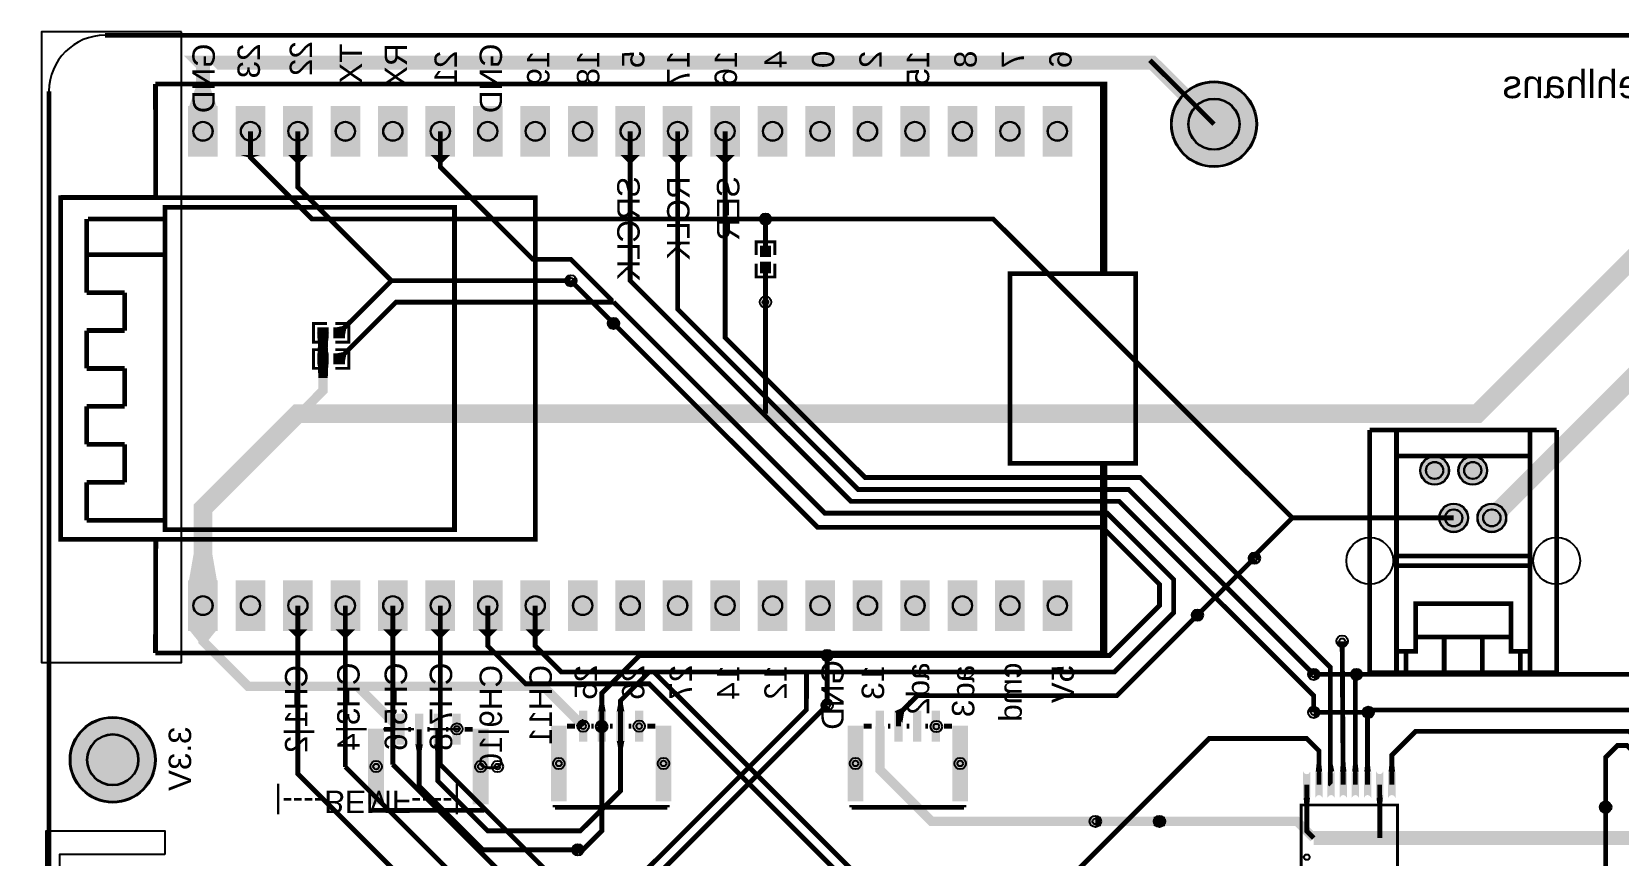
# Model space of a CAD drawing. Header units: millimetres. Extents: x 6 to 157, y 23 to 115.
# Drawn here: x 6.1 to 91, y 71 to 115.2 of the extents above; entities that cross this region are included whole.
import ezdxf

# ---------------------------------------------------------------- set-up
doc = ezdxf.new("R2010")
doc.units = ezdxf.units.MM
for name, color, linetype, true_color in [('BoardOutLine', 7, 'Continuous', 0xff00ff), ('BottomLayer', 7, 'Continuous', 0x0000ff), ('BottomSilkLayer', 7, 'Continuous', 0x66cc33), ('BottomSolderMaskLayer', 7, 'Continuous', 0xaa00ff), ('Hole', 7, 'Continuous', 0x222222), ('Multi-Layer', 7, 'Continuous', 0xc0c0c0), ('TopLayer', 7, 'Continuous', 0xff0000), ('TopPasteMaskLayer', 7, 'Continuous', 0x808080), ('TopSilkLayer', 7, 'Continuous', 0xffcc00), ('TopSolderMaskLayer', 7, 'Continuous', 0x800080)]:
    doc.layers.add(name, color=color, linetype=linetype, true_color=true_color)
doc.styles.get("Standard").update_dxf_attribs({"font": 'arial.ttf'})

msp = doc.modelspace()

# ---------------------------------------------------------------- hatches: boundary and pattern name
at = {"layer": 'BottomLayer'}
for points in [[(14.478, 111.125), (16.002, 111.125), (15.615, 112.25), (14.865, 112.25)], [(70.933, 111.827), (67.751, 108.645), (67.486, 111.562), (68.016, 112.092)], [(70.933, 111.827), (67.751, 108.645), (67.659, 111.735), (67.843, 111.919)], [(18.3, 108.585), (17.26, 108.585), (17.65, 108.458), (17.91, 108.458)], [(45.339, 104.851), (45.339, 105.461), (45.034, 105.286), (45.034, 105.026)], [(34.71, 101.639), (35.141, 102.07), (35.233, 101.731), (35.049, 101.547)], [(36.996, 99.353), (37.427, 99.784), (37.087, 99.876), (36.904, 99.692)], [(14.478, 85.725), (16.002, 85.725), (15.74, 87.225), (14.74, 87.225)], [(71.286, 87.211), (71.717, 86.78), (71.378, 86.688), (71.194, 86.872)], [(68.238, 84.163), (68.669, 83.732), (68.761, 84.071), (68.577, 84.255)], [(20.84, 83.185), (19.8, 83.185), (20.19, 82.795), (20.45, 82.795)], [(23.38, 83.185), (22.34, 83.185), (22.73, 82.795), (22.99, 82.795)], [(25.92, 83.185), (24.88, 83.185), (25.27, 82.795), (25.53, 82.795)], [(28.46, 83.185), (27.42, 83.185), (27.81, 82.795), (28.07, 82.795)], [(31, 83.185), (29.96, 83.185), (30.35, 82.795), (30.61, 82.795)], [(33.54, 83.185), (32.5, 83.185), (32.89, 82.795), (33.15, 82.795)], [(48.946, 81.788), (48.336, 81.788), (48.511, 81.483), (48.771, 81.483)], [(74.676, 80.467), (74.676, 81.077), (74.981, 80.902), (74.981, 80.642)], [(76.962, 80.467), (76.962, 81.077), (76.657, 80.902), (76.657, 80.642)], [(48.946, 79.121), (48.336, 79.121), (48.511, 79.426), (48.771, 79.426)], [(74.676, 78.435), (74.676, 79.045), (74.981, 78.87), (74.981, 78.61)], [(77.597, 78.435), (77.597, 79.045), (77.292, 78.87), (77.292, 78.61)], [(36.881, 77.988), (36.271, 77.968), (36.456, 77.669), (36.716, 77.678)], [(62.992, 72.593), (62.992, 73.203), (63.297, 73.148), (63.297, 72.648)], [(66.421, 72.593), (66.421, 73.203), (66.116, 73.148), (66.116, 72.648)], [(90.602, 73.66), (89.992, 73.66), (90.167, 73.355), (90.427, 73.355)], [(35.353, 71.073), (35.259, 71.675), (35.582, 71.58), (35.632, 71.262)]]:
    msp.add_hatch(color=256, dxfattribs=at).paths.add_polyline_path(points)
at = {"layer": 'BottomSolderMaskLayer'}
for points in [[(67.041, 110.236, 1), (71.643, 110.236, 1)], [(14.448, 108.501), (14.448, 111.21), (16.033, 111.21), (16.033, 108.501)], [(16.988, 108.501), (16.988, 111.21), (18.573, 111.21), (18.573, 108.501)], [(19.528, 108.501), (19.528, 111.21), (21.113, 111.21), (21.113, 108.501)], [(22.068, 108.501), (22.068, 111.21), (23.653, 111.21), (23.653, 108.501)], [(24.608, 108.501), (24.608, 111.21), (26.193, 111.21), (26.193, 108.501)], [(27.148, 108.501), (27.148, 111.21), (28.733, 111.21), (28.733, 108.501)], [(29.688, 108.501), (29.688, 111.21), (31.273, 111.21), (31.273, 108.501)], [(32.228, 108.501), (32.228, 111.21), (33.813, 111.21), (33.813, 108.501)], [(34.768, 108.501), (34.768, 111.21), (36.353, 111.21), (36.353, 108.501)], [(37.308, 108.501), (37.308, 111.21), (38.893, 111.21), (38.893, 108.501)], [(39.848, 108.501), (39.848, 111.21), (41.433, 111.21), (41.433, 108.501)], [(42.388, 108.501), (42.388, 111.21), (43.973, 111.21), (43.973, 108.501)], [(44.928, 108.501), (44.928, 111.21), (46.513, 111.21), (46.513, 108.501)], [(47.468, 108.501), (47.468, 111.21), (49.053, 111.21), (49.053, 108.501)], [(50.008, 108.501), (50.008, 111.21), (51.593, 111.21), (51.593, 108.501)], [(52.548, 108.501), (52.548, 111.21), (54.133, 111.21), (54.133, 108.501)], [(55.088, 108.501), (55.088, 111.21), (56.673, 111.21), (56.673, 108.501)], [(57.628, 108.501), (57.628, 111.21), (59.213, 111.21), (59.213, 108.501)], [(60.168, 108.501), (60.168, 111.21), (61.753, 111.21), (61.753, 108.501)], [(80.372, 91.693, 1), (81.923, 91.693, 1)], [(82.412, 91.693, 1), (83.963, 91.693, 1)], [(81.392, 89.153, 1), (82.943, 89.153, 1)], [(83.432, 89.153, 1), (84.983, 89.153, 1)], [(14.448, 83.101), (14.448, 85.81), (16.033, 85.81), (16.033, 83.101)], [(16.988, 83.101), (16.988, 85.81), (18.573, 85.81), (18.573, 83.101)], [(19.528, 83.101), (19.528, 85.81), (21.113, 85.81), (21.113, 83.101)], [(22.068, 83.101), (22.068, 85.81), (23.653, 85.81), (23.653, 83.101)], [(24.608, 83.101), (24.608, 85.81), (26.193, 85.81), (26.193, 83.101)], [(27.148, 83.101), (27.148, 85.81), (28.733, 85.81), (28.733, 83.101)], [(29.688, 83.101), (29.688, 85.81), (31.273, 85.81), (31.273, 83.101)], [(32.228, 83.101), (32.228, 85.81), (33.813, 85.81), (33.813, 83.101)], [(34.768, 83.101), (34.768, 85.81), (36.353, 85.81), (36.353, 83.101)], [(37.308, 83.101), (37.308, 85.81), (38.893, 85.81), (38.893, 83.101)], [(39.848, 83.101), (39.848, 85.81), (41.433, 85.81), (41.433, 83.101)], [(42.388, 83.101), (42.388, 85.81), (43.973, 85.81), (43.973, 83.101)], [(44.928, 83.101), (44.928, 85.81), (46.513, 85.81), (46.513, 83.101)], [(47.468, 83.101), (47.468, 85.81), (49.053, 85.81), (49.053, 83.101)], [(50.008, 83.101), (50.008, 85.81), (51.593, 85.81), (51.593, 83.101)], [(52.548, 83.101), (52.548, 85.81), (54.133, 85.81), (54.133, 83.101)], [(55.088, 83.101), (55.088, 85.81), (56.673, 85.81), (56.673, 83.101)], [(57.628, 83.101), (57.628, 85.81), (59.213, 85.81), (59.213, 83.101)], [(60.168, 83.101), (60.168, 85.81), (61.753, 85.81), (61.753, 83.101)], [(8.113, 76.2, 1), (12.715, 76.2, 1)]]:
    msp.add_hatch(color=256, dxfattribs=at).paths.add_polyline_path(points)
at = {"layer": 'Multi-Layer'}
for points in [[(67.092, 110.236, 1), (71.592, 110.236, 1)], [(14.478, 108.585), (14.478, 111.125), (16.002, 111.125), (16.002, 108.585)], [(17.018, 108.585), (17.018, 111.125), (18.542, 111.125), (18.542, 108.585)], [(19.558, 108.585), (19.558, 111.125), (21.082, 111.125), (21.082, 108.585)], [(22.098, 108.585), (22.098, 111.125), (23.622, 111.125), (23.622, 108.585)], [(24.638, 108.585), (24.638, 111.125), (26.162, 111.125), (26.162, 108.585)], [(27.178, 108.585), (27.178, 111.125), (28.702, 111.125), (28.702, 108.585)], [(29.718, 108.585), (29.718, 111.125), (31.242, 111.125), (31.242, 108.585)], [(32.258, 108.585), (32.258, 111.125), (33.782, 111.125), (33.782, 108.585)], [(34.798, 108.585), (34.798, 111.125), (36.322, 111.125), (36.322, 108.585)], [(37.338, 108.585), (37.338, 111.125), (38.862, 111.125), (38.862, 108.585)], [(39.878, 108.585), (39.878, 111.125), (41.402, 111.125), (41.402, 108.585)], [(42.418, 108.585), (42.418, 111.125), (43.942, 111.125), (43.942, 108.585)], [(44.958, 108.585), (44.958, 111.125), (46.482, 111.125), (46.482, 108.585)], [(47.498, 108.585), (47.498, 111.125), (49.022, 111.125), (49.022, 108.585)], [(50.038, 108.585), (50.038, 111.125), (51.562, 111.125), (51.562, 108.585)], [(52.578, 108.585), (52.578, 111.125), (54.102, 111.125), (54.102, 108.585)], [(55.118, 108.585), (55.118, 111.125), (56.642, 111.125), (56.642, 108.585)], [(57.658, 108.585), (57.658, 111.125), (59.182, 111.125), (59.182, 108.585)], [(60.198, 108.585), (60.198, 111.125), (61.722, 111.125), (61.722, 108.585)], [(80.397, 91.693, 1), (81.897, 91.693, 1)], [(82.437, 91.693, 1), (83.937, 91.693, 1)], [(81.417, 89.153, 1), (82.917, 89.153, 1)], [(83.457, 89.153, 1), (84.957, 89.153, 1)], [(14.478, 83.185), (14.478, 85.725), (16.002, 85.725), (16.002, 83.185)], [(17.018, 83.185), (17.018, 85.725), (18.542, 85.725), (18.542, 83.185)], [(19.558, 83.185), (19.558, 85.725), (21.082, 85.725), (21.082, 83.185)], [(22.098, 83.185), (22.098, 85.725), (23.622, 85.725), (23.622, 83.185)], [(24.638, 83.185), (24.638, 85.725), (26.162, 85.725), (26.162, 83.185)], [(27.178, 83.185), (27.178, 85.725), (28.702, 85.725), (28.702, 83.185)], [(29.718, 83.185), (29.718, 85.725), (31.242, 85.725), (31.242, 83.185)], [(32.258, 83.185), (32.258, 85.725), (33.782, 85.725), (33.782, 83.185)], [(34.798, 83.185), (34.798, 85.725), (36.322, 85.725), (36.322, 83.185)], [(37.338, 83.185), (37.338, 85.725), (38.862, 85.725), (38.862, 83.185)], [(39.878, 83.185), (39.878, 85.725), (41.402, 85.725), (41.402, 83.185)], [(42.418, 83.185), (42.418, 85.725), (43.942, 85.725), (43.942, 83.185)], [(44.958, 83.185), (44.958, 85.725), (46.482, 85.725), (46.482, 83.185)], [(47.498, 83.185), (47.498, 85.725), (49.022, 85.725), (49.022, 83.185)], [(50.038, 83.185), (50.038, 85.725), (51.562, 85.725), (51.562, 83.185)], [(52.578, 83.185), (52.578, 85.725), (54.102, 85.725), (54.102, 83.185)], [(55.118, 83.185), (55.118, 85.725), (56.642, 85.725), (56.642, 83.185)], [(57.658, 83.185), (57.658, 85.725), (59.182, 85.725), (59.182, 83.185)], [(60.198, 83.185), (60.198, 85.725), (61.722, 85.725), (61.722, 83.185)], [(8.164, 76.2, 1), (12.664, 76.2, 1)]]:
    msp.add_hatch(color=256, dxfattribs=at).paths.add_polyline_path(points)
at = {"layer": 'TopLayer'}
for points in [[(20.84, 108.585), (19.8, 108.585), (20.19, 108.195), (20.45, 108.195)], [(28.46, 108.585), (27.42, 108.585), (27.81, 108.195), (28.07, 108.195)], [(38.62, 108.585), (37.58, 108.585), (37.97, 108.195), (38.23, 108.195)], [(41.16, 108.585), (40.12, 108.585), (40.51, 108.195), (40.77, 108.195)], [(43.7, 108.585), (42.66, 108.585), (43.05, 108.195), (43.31, 108.195)], [(45.339, 104.851), (45.339, 105.461), (45.644, 105.286), (45.644, 105.026)], [(45.069, 103.147), (45.609, 103.147), (45.609, 103.713), (45.069, 103.713)], [(45.069, 102.847), (45.609, 102.847), (45.609, 102.282), (45.069, 102.282)], [(34.925, 101.549), (34.925, 102.159), (34.62, 101.984), (34.62, 101.724)], [(22.248, 99.33), (22.814, 98.79), (22.9, 99.247), (22.712, 99.426)], [(36.996, 99.353), (37.427, 99.784), (37.519, 99.445), (37.335, 99.261)], [(21.948, 99.33), (21.948, 98.79), (21.382, 98.79), (21.382, 99.33)], [(21.948, 98.79), (21.382, 98.79), (21.408, 98.04), (21.908, 98.04)], [(21.382, 97.933), (21.948, 97.933), (21.894, 98.683), (21.393, 98.683)], [(22.248, 99.33), (22.248, 98.79), (22.814, 98.79), (22.814, 99.33)], [(21.948, 97.933), (21.948, 97.393), (21.382, 97.393), (21.382, 97.933)], [(22.248, 97.933), (22.814, 97.393), (22.9, 97.85), (22.712, 98.029)], [(22.248, 97.933), (22.248, 97.393), (22.814, 97.393), (22.814, 97.933)], [(21.948, 97.393), (21.382, 97.393), (21.418, 96.643), (21.918, 96.643)], [(82.168, 89.903), (82.167, 88.403), (81.417, 89.024), (81.418, 89.284)], [(84.738, 88.624), (83.676, 89.683), (84.383, 90.037), (85.091, 89.331)], [(71.771, 86.853), (71.232, 87.138), (71.523, 87.328), (71.764, 87.201)], [(14.478, 85.725), (16.002, 85.725), (15.49, 86.475), (14.99, 86.475)], [(68.238, 84.163), (68.669, 83.732), (68.33, 83.64), (68.146, 83.824)], [(16.002, 83.185), (14.478, 83.185), (14.99, 82.55), (15.49, 82.55)], [(76.505, 82.552), (75.895, 82.548), (76.072, 82.244), (76.332, 82.246)], [(48.641, 81.483), (48.641, 82.093), (48.336, 81.918), (48.336, 81.658)], [(48.641, 81.483), (48.641, 82.093), (48.946, 81.918), (48.946, 81.658)], [(74.461, 80.557), (74.892, 80.988), (74.553, 81.08), (74.369, 80.896)], [(77.262, 80.716), (76.663, 80.828), (76.776, 80.497), (77.036, 80.448)], [(76.962, 80.467), (76.962, 81.077), (77.267, 80.902), (77.267, 80.642)], [(36.386, 78.8), (36.786, 78.8), (36.716, 79.189), (36.456, 79.189)], [(37.386, 78.8), (37.786, 78.8), (37.716, 79.189), (37.456, 79.189)], [(48.426, 79.337), (48.857, 78.906), (48.517, 78.814), (48.334, 78.998)], [(74.981, 78.74), (74.371, 78.74), (74.546, 79.045), (74.806, 79.045)], [(77.724, 78.463), (77.47, 79.017), (77.815, 78.997), (77.934, 78.737)], [(25.607, 78.634), (26.007, 78.634), (26.007, 77.034), (25.607, 77.034)], [(26.607, 78.634), (27.007, 78.634), (27.007, 77.034), (26.607, 77.034)], [(27.607, 78.634), (28.007, 78.634), (28.007, 77.034), (27.607, 77.034)], [(28.607, 78.634), (29.007, 78.634), (29.007, 77.034), (28.607, 77.034)], [(35.37, 77.784), (35.801, 78.215), (35.547, 78.392), (35.193, 78.038)], [(35.386, 78.799), (35.786, 78.799), (35.786, 77.199), (35.386, 77.199)], [(36.881, 77.968), (36.271, 77.988), (36.456, 78.287), (36.716, 78.279)], [(36.386, 78.799), (36.786, 78.799), (36.786, 77.199), (36.386, 77.199)], [(37.386, 78.799), (37.786, 78.799), (37.786, 77.199), (37.386, 77.199)], [(38.386, 78.799), (38.786, 78.799), (38.786, 77.199), (38.386, 77.199)], [(51.261, 78.799), (51.661, 78.799), (51.661, 77.199), (51.261, 77.199)], [(52.261, 78.8), (52.661, 78.163), (52.76, 78.738), (52.618, 78.964)], [(52.261, 78.799), (52.661, 78.799), (52.661, 77.199), (52.261, 77.199)], [(53.261, 78.799), (53.661, 78.799), (53.661, 77.199), (53.261, 77.199)], [(54.261, 78.799), (54.661, 78.799), (54.661, 77.199), (54.261, 77.199)], [(77.899, 78.699), (77.295, 78.781), (77.426, 78.456), (77.686, 78.421)], [(24.105, 77.836), (24.905, 77.836), (24.905, 73.836), (24.105, 73.836)], [(29.705, 77.836), (30.505, 77.836), (30.505, 73.836), (29.705, 73.836)], [(33.884, 78.001), (34.684, 78.001), (34.684, 74.001), (33.884, 74.001)], [(39.484, 78.001), (40.284, 78.001), (40.284, 74.001), (39.484, 74.001)], [(49.759, 78.001), (50.559, 78.001), (50.559, 74.001), (49.759, 74.001)], [(55.359, 78.001), (56.159, 78.001), (56.159, 74.001), (55.359, 74.001)], [(27.007, 77.034), (26.607, 77.034), (26.677, 76.644), (26.937, 76.644)], [(28.007, 77.034), (27.607, 77.034), (27.678, 76.644), (27.938, 76.644)], [(37.786, 77.199), (37.386, 77.199), (37.457, 76.809), (37.717, 76.809)], [(75.128, 75.562), (74.785, 75.561), (74.826, 75.951), (75.086, 75.952)], [(75.777, 75.579), (75.436, 75.543), (75.435, 75.935), (75.695, 75.963)], [(76.428, 75.565), (76.085, 75.558), (76.118, 75.949), (76.378, 75.954)], [(77.078, 75.561), (76.735, 75.561), (76.776, 75.951), (77.036, 75.951)], [(77.728, 75.561), (77.385, 75.561), (77.426, 75.951), (77.686, 75.951)], [(79.028, 75.562), (78.685, 75.561), (78.725, 75.951), (78.985, 75.952)], [(74.478, 75.561, -0.785398), (74.135, 75.561), (74.135, 74.173, -0.785398), (74.478, 74.173)], [(75.128, 75.561, -0.785398), (74.785, 75.561), (74.785, 74.173, -0.785398), (75.128, 74.173)], [(75.778, 75.561, -0.785398), (75.435, 75.561), (75.435, 74.173, -0.785398), (75.778, 74.173)], [(76.428, 75.561, -0.785398), (76.085, 75.561), (76.085, 74.173, -0.785398), (76.428, 74.173)], [(77.078, 75.561, -0.785398), (76.735, 75.561), (76.735, 74.173, -0.785398), (77.078, 74.173)], [(77.728, 75.561, -0.785398), (77.385, 75.561), (77.385, 74.173, -0.785398), (77.728, 74.173)], [(78.378, 75.561, -0.785398), (78.035, 75.561), (78.035, 74.173, -0.785398), (78.378, 74.173)], [(79.028, 75.561, -0.785398), (78.685, 75.561), (78.685, 74.173, -0.785398), (79.028, 74.173)], [(74.478, 74.173), (74.135, 74.173), (74.175, 73.783), (74.435, 73.783)], [(78.378, 74.175), (78.035, 74.171), (78.082, 73.781), (78.342, 73.785)], [(90.602, 73.66), (89.992, 73.66), (90.167, 73.965), (90.427, 73.965)], [(66.421, 72.593), (66.421, 73.203), (66.726, 73.148), (66.726, 72.648)], [(35.306, 71.069), (35.306, 71.679), (35.001, 71.504), (35.001, 71.244)]]:
    msp.add_hatch(color=256, dxfattribs=at).paths.add_polyline_path(points)
at = {"layer": 'TopPasteMaskLayer'}
for points in [[(45.109, 103.132), (45.569, 103.132), (45.609, 103.172), (45.609, 103.673), (45.569, 103.713), (45.109, 103.713), (45.069, 103.673), (45.069, 103.172)], [(45.109, 102.862), (45.569, 102.862), (45.609, 102.822), (45.609, 102.322), (45.569, 102.282), (45.109, 102.282), (45.069, 102.322), (45.069, 102.822)], [(21.963, 99.29), (21.963, 98.83), (21.923, 98.79), (21.422, 98.79), (21.382, 98.83), (21.382, 99.29), (21.422, 99.33), (21.923, 99.33)], [(22.233, 99.29), (22.233, 98.83), (22.273, 98.79), (22.774, 98.79), (22.814, 98.83), (22.814, 99.29), (22.774, 99.33), (22.273, 99.33)], [(21.963, 97.893), (21.963, 97.433), (21.923, 97.393), (21.422, 97.393), (21.382, 97.433), (21.382, 97.893), (21.422, 97.933), (21.923, 97.933)], [(22.233, 97.893), (22.233, 97.433), (22.273, 97.393), (22.774, 97.393), (22.814, 97.433), (22.814, 97.893), (22.774, 97.933), (22.273, 97.933)], [(25.607, 78.634), (26.007, 78.634), (26.007, 77.034), (25.607, 77.034)], [(26.607, 78.634), (27.007, 78.634), (27.007, 77.034), (26.607, 77.034)], [(27.607, 78.634), (28.007, 78.634), (28.007, 77.034), (27.607, 77.034)], [(28.607, 78.634), (29.007, 78.634), (29.007, 77.034), (28.607, 77.034)], [(35.386, 78.799), (35.786, 78.799), (35.786, 77.199), (35.386, 77.199)], [(36.386, 78.799), (36.786, 78.799), (36.786, 77.199), (36.386, 77.199)], [(37.386, 78.799), (37.786, 78.799), (37.786, 77.199), (37.386, 77.199)], [(38.386, 78.799), (38.786, 78.799), (38.786, 77.199), (38.386, 77.199)], [(51.261, 78.799), (51.661, 78.799), (51.661, 77.199), (51.261, 77.199)], [(52.261, 78.799), (52.661, 78.799), (52.661, 77.199), (52.261, 77.199)], [(53.261, 78.799), (53.661, 78.799), (53.661, 77.199), (53.261, 77.199)], [(54.261, 78.799), (54.661, 78.799), (54.661, 77.199), (54.261, 77.199)], [(24.105, 77.836), (24.905, 77.836), (24.905, 73.836), (24.105, 73.836)], [(29.705, 77.836), (30.505, 77.836), (30.505, 73.836), (29.705, 73.836)], [(33.884, 78.001), (34.684, 78.001), (34.684, 74.001), (33.884, 74.001)], [(39.484, 78.001), (40.284, 78.001), (40.284, 74.001), (39.484, 74.001)], [(49.759, 78.001), (50.559, 78.001), (50.559, 74.001), (49.759, 74.001)], [(55.359, 78.001), (56.159, 78.001), (56.159, 74.001), (55.359, 74.001)], [(74.478, 75.561, -0.785398), (74.135, 75.561), (74.135, 74.173, -0.785398), (74.478, 74.173)], [(75.128, 75.561, -0.785398), (74.785, 75.561), (74.785, 74.173, -0.785398), (75.128, 74.173)], [(75.778, 75.561, -0.785398), (75.435, 75.561), (75.435, 74.173, -0.785398), (75.778, 74.173)], [(76.428, 75.561, -0.785398), (76.085, 75.561), (76.085, 74.173, -0.785398), (76.428, 74.173)], [(77.078, 75.561, -0.785398), (76.735, 75.561), (76.735, 74.173, -0.785398), (77.078, 74.173)], [(77.728, 75.561, -0.785398), (77.385, 75.561), (77.385, 74.173, -0.785398), (77.728, 74.173)], [(78.378, 75.561, -0.785398), (78.035, 75.561), (78.035, 74.173, -0.785398), (78.378, 74.173)], [(79.028, 75.561, -0.785398), (78.685, 75.561), (78.685, 74.173, -0.785398), (79.028, 74.173)]]:
    msp.add_hatch(color=256, dxfattribs=at).paths.add_polyline_path(points)
at = {"layer": 'TopSolderMaskLayer'}
for points in [[(67.041, 110.236, 1), (71.643, 110.236, 1)], [(14.448, 108.501), (14.448, 111.21), (16.033, 111.21), (16.033, 108.501)], [(16.988, 108.501), (16.988, 111.21), (18.573, 111.21), (18.573, 108.501)], [(19.528, 108.501), (19.528, 111.21), (21.113, 111.21), (21.113, 108.501)], [(22.068, 108.501), (22.068, 111.21), (23.653, 111.21), (23.653, 108.501)], [(24.608, 108.501), (24.608, 111.21), (26.193, 111.21), (26.193, 108.501)], [(27.148, 108.501), (27.148, 111.21), (28.733, 111.21), (28.733, 108.501)], [(29.688, 108.501), (29.688, 111.21), (31.273, 111.21), (31.273, 108.501)], [(32.228, 108.501), (32.228, 111.21), (33.813, 111.21), (33.813, 108.501)], [(34.768, 108.501), (34.768, 111.21), (36.353, 111.21), (36.353, 108.501)], [(37.308, 108.501), (37.308, 111.21), (38.893, 111.21), (38.893, 108.501)], [(39.848, 108.501), (39.848, 111.21), (41.433, 111.21), (41.433, 108.501)], [(42.388, 108.501), (42.388, 111.21), (43.973, 111.21), (43.973, 108.501)], [(44.928, 108.501), (44.928, 111.21), (46.513, 111.21), (46.513, 108.501)], [(47.468, 108.501), (47.468, 111.21), (49.053, 111.21), (49.053, 108.501)], [(50.008, 108.501), (50.008, 111.21), (51.593, 111.21), (51.593, 108.501)], [(52.548, 108.501), (52.548, 111.21), (54.133, 111.21), (54.133, 108.501)], [(55.088, 108.501), (55.088, 111.21), (56.673, 111.21), (56.673, 108.501)], [(57.628, 108.501), (57.628, 111.21), (59.213, 111.21), (59.213, 108.501)], [(60.168, 108.501), (60.168, 111.21), (61.753, 111.21), (61.753, 108.501)], [(45.045, 103.121), (45.633, 103.121), (45.633, 103.739), (45.045, 103.739)], [(45.045, 102.874), (45.633, 102.874), (45.633, 102.255), (45.045, 102.255)], [(21.973, 99.356), (21.973, 98.765), (21.357, 98.765), (21.357, 99.356)], [(22.223, 99.356), (22.223, 98.765), (22.839, 98.765), (22.839, 99.356)], [(21.973, 97.959), (21.973, 97.368), (21.357, 97.368), (21.357, 97.959)], [(22.223, 97.959), (22.223, 97.368), (22.839, 97.368), (22.839, 97.959)], [(80.372, 91.693, 1), (81.923, 91.693, 1)], [(82.412, 91.693, 1), (83.963, 91.693, 1)], [(81.392, 89.153, 1), (82.943, 89.153, 1)], [(83.432, 89.153, 1), (84.983, 89.153, 1)], [(14.448, 83.101), (14.448, 85.81), (16.033, 85.81), (16.033, 83.101)], [(16.988, 83.101), (16.988, 85.81), (18.573, 85.81), (18.573, 83.101)], [(19.528, 83.101), (19.528, 85.81), (21.113, 85.81), (21.113, 83.101)], [(22.068, 83.101), (22.068, 85.81), (23.653, 85.81), (23.653, 83.101)], [(24.608, 83.101), (24.608, 85.81), (26.193, 85.81), (26.193, 83.101)], [(27.148, 83.101), (27.148, 85.81), (28.733, 85.81), (28.733, 83.101)], [(29.688, 83.101), (29.688, 85.81), (31.273, 85.81), (31.273, 83.101)], [(32.228, 83.101), (32.228, 85.81), (33.813, 85.81), (33.813, 83.101)], [(34.768, 83.101), (34.768, 85.81), (36.353, 85.81), (36.353, 83.101)], [(37.308, 83.101), (37.308, 85.81), (38.893, 85.81), (38.893, 83.101)], [(39.848, 83.101), (39.848, 85.81), (41.433, 85.81), (41.433, 83.101)], [(42.388, 83.101), (42.388, 85.81), (43.973, 85.81), (43.973, 83.101)], [(44.928, 83.101), (44.928, 85.81), (46.513, 85.81), (46.513, 83.101)], [(47.468, 83.101), (47.468, 85.81), (49.053, 85.81), (49.053, 83.101)], [(50.008, 83.101), (50.008, 85.81), (51.593, 85.81), (51.593, 83.101)], [(52.548, 83.101), (52.548, 85.81), (54.133, 85.81), (54.133, 83.101)], [(55.088, 83.101), (55.088, 85.81), (56.673, 85.81), (56.673, 83.101)], [(57.628, 83.101), (57.628, 85.81), (59.213, 85.81), (59.213, 83.101)], [(60.168, 83.101), (60.168, 85.81), (61.753, 85.81), (61.753, 83.101)], [(8.113, 76.2, 1), (12.715, 76.2, 1)], [(25.581, 78.66), (26.032, 78.66), (26.032, 77.009), (25.581, 77.009)], [(26.581, 78.66), (27.032, 78.66), (27.032, 77.009), (26.581, 77.009)], [(27.581, 78.66), (28.032, 78.66), (28.032, 77.009), (27.581, 77.009)], [(28.581, 78.66), (29.032, 78.66), (29.032, 77.009), (28.581, 77.009)], [(35.361, 78.825), (35.811, 78.825), (35.811, 77.174), (35.361, 77.174)], [(36.361, 78.825), (36.811, 78.825), (36.811, 77.174), (36.361, 77.174)], [(37.361, 78.825), (37.811, 78.825), (37.811, 77.174), (37.361, 77.174)], [(38.361, 78.825), (38.811, 78.825), (38.811, 77.174), (38.361, 77.174)], [(51.236, 78.825), (51.686, 78.825), (51.686, 77.174), (51.236, 77.174)], [(52.236, 78.825), (52.686, 78.825), (52.686, 77.174), (52.236, 77.174)], [(53.236, 78.825), (53.686, 78.825), (53.686, 77.174), (53.236, 77.174)], [(54.236, 78.825), (54.686, 78.825), (54.686, 77.174), (54.236, 77.174)], [(24.079, 77.861), (24.93, 77.861), (24.93, 73.811), (24.079, 73.811)], [(29.68, 77.861), (30.53, 77.861), (30.53, 73.811), (29.68, 73.811)], [(33.859, 78.026), (34.709, 78.026), (34.709, 73.976), (33.859, 73.976)], [(39.459, 78.026), (40.31, 78.026), (40.31, 73.976), (39.459, 73.976)], [(49.734, 78.026), (50.584, 78.026), (50.584, 73.976), (49.734, 73.976)], [(55.334, 78.026), (56.185, 78.026), (56.185, 73.976), (55.334, 73.976)], [(74.503, 75.582, -0.785398), (74.109, 75.582), (74.109, 74.153, -0.785398), (74.503, 74.153)], [(75.153, 75.582, -0.785398), (74.759, 75.582), (74.759, 74.153, -0.785398), (75.153, 74.153)], [(75.803, 75.582, -0.785398), (75.409, 75.582), (75.409, 74.153, -0.785398), (75.803, 74.153)], [(76.453, 75.582, -0.785398), (76.059, 75.582), (76.059, 74.153, -0.785398), (76.453, 74.153)], [(77.103, 75.582, -0.785398), (76.709, 75.582), (76.709, 74.153, -0.785398), (77.103, 74.153)], [(77.753, 75.582, -0.785398), (77.359, 75.582), (77.359, 74.153, -0.785398), (77.753, 74.153)], [(78.403, 75.582, -0.785398), (78.009, 75.582), (78.009, 74.153, -0.785398), (78.403, 74.153)], [(79.053, 75.582, -0.785398), (78.659, 75.582), (78.659, 74.153, -0.785398), (79.053, 74.153)]]:
    msp.add_hatch(color=256, dxfattribs=at).paths.add_polyline_path(points)

# ---------------------------------------------------------------- linework, layer by layer
at = {"layer": 'BoardOutLine', "const_width": 0.254}
for points in [[(10, 115), (154, 115)], [(7, 26), (7, 112)]]:
    msp.add_lwpolyline(points, dxfattribs=at)
at = {"layer": 'BoardOutLine'}
msp.add_arc((10, 112), 3, 90, 180, dxfattribs=at)
at = {"layer": 'BottomLayer'}
for points, const_width in [([(69.342, 110.236), (66.04, 113.538), (15.113, 113.538), (15.24, 113.411), (15.24, 109.855)], 0.75), ([(69.342, 110.236), (65.913, 113.665)], 0.26), ([(45.339, 105.156), (21.082, 105.156), (17.78, 108.458), (17.78, 109.855)], 0.26), ([(95.469, 107.043), (95.469, 106.772), (83.439, 94.742), (20.32, 94.742), (15.24, 89.662), (15.24, 84.455)], 1), ([(37.211, 99.568), (34.925, 101.854)], 0.26), ([(45.339, 100.711), (45.339, 94.742)], 0.26), ([(68.453, 83.947), (71.501, 86.995)], 0.26), ([(20.32, 84.455), (20.32, 75.438), (26.035, 69.723), (26.035, 65.405), (23.876, 63.246), (23.876, 60.173), (16.637, 52.934)], 0.26), ([(22.86, 84.455), (22.86, 75.819)], 0.26), ([(25.4, 75.946), (25.4, 84.455)], 0.26), ([(27.94, 75.946), (27.94, 84.455)], 0.26), ([(30.48, 84.455), (30.48, 82.296), (32.512, 80.264), (39.116, 80.264), (54.864, 64.516), (113.03, 64.516), (115.189, 62.357), (115.189, 57.633), (119.888, 52.934)], 0.26), ([(33.02, 84.455), (33.02, 82.296), (34.417, 80.899), (39.37, 80.899), (55.118, 65.151), (138.938, 65.151), (141.732, 62.357), (141.732, 57.633), (146.431, 52.934)], 0.26), ([(48.641, 79.121), (48.641, 81.788)], 0.26), ([(74.676, 80.772), (76.962, 80.772)], 0.26), ([(74.676, 78.74), (77.597, 78.74)], 0.26), ([(35.306, 71.374), (35.56, 71.374), (36.586, 72.4), (36.586, 77.998)], 0.26), ([(22.86, 75.819), (36.322, 62.357), (36.322, 56.363), (39.751, 52.934)], 0.26), ([(25.4, 75.946), (38.1, 63.246), (59.309, 63.246), (61.722, 60.833), (61.722, 56.49), (65.278, 52.934)], 0.26), ([(27.94, 75.946), (40.005, 63.881), (86.868, 63.881), (88.9, 61.849), (88.9, 58.014), (93.98, 52.934)], 0.26), ([(62.992, 72.898), (66.421, 72.898)], 0.5), ([(90.297, 70.223), (90.297, 73.541)], 0.26)]:
    msp.add_lwpolyline(points, dxfattribs=dict(at, const_width=const_width))
at = {"layer": 'BottomSolderMaskLayer'}
for centre, radius in [((69.342, 110.236), 2.301), ((69.342, 110.236), 1.38), ((15.24, 109.855), 0.52), ((17.78, 109.855), 0.52), ((20.32, 109.855), 0.52), ((22.86, 109.855), 0.52), ((25.4, 109.855), 0.52), ((27.94, 109.855), 0.52), ((30.48, 109.855), 0.52), ((33.02, 109.855), 0.52), ((35.56, 109.855), 0.52), ((38.1, 109.855), 0.52), ((40.64, 109.855), 0.52), ((43.18, 109.855), 0.52), ((45.72, 109.855), 0.52), ((48.26, 109.855), 0.52), ((50.8, 109.855), 0.52), ((53.34, 109.855), 0.52), ((55.88, 109.855), 0.52), ((58.42, 109.855), 0.52), ((60.96, 109.855), 0.52), ((81.147, 91.693), 0.775), ((81.147, 91.694), 0.465), ((83.187, 91.693), 0.775), ((83.187, 91.694), 0.465), ((82.167, 89.153), 0.775), ((82.167, 89.154), 0.465), ((84.207, 89.153), 0.775), ((84.207, 89.154), 0.465), ((15.24, 84.455), 0.52), ((17.78, 84.455), 0.52), ((20.32, 84.455), 0.52), ((22.86, 84.455), 0.52), ((25.4, 84.455), 0.52), ((27.94, 84.455), 0.52), ((30.48, 84.455), 0.52), ((33.02, 84.455), 0.52), ((35.56, 84.455), 0.52), ((38.1, 84.455), 0.52), ((40.64, 84.455), 0.52), ((43.18, 84.455), 0.52), ((45.72, 84.455), 0.52), ((48.26, 84.455), 0.52), ((50.8, 84.455), 0.52), ((53.34, 84.455), 0.52), ((55.88, 84.455), 0.52), ((58.42, 84.455), 0.52), ((60.96, 84.455), 0.52), ((10.414, 76.2), 2.301), ((10.414, 76.2), 1.38)]:
    msp.add_circle(centre, radius, dxfattribs=at)
at = {"layer": 'Hole'}
for centre in [(45.339, 105.156), (34.925, 101.854), (45.339, 100.711), (37.211, 99.568), (71.501, 86.995), (68.453, 83.947), (76.2, 82.55), (48.641, 81.788), (74.676, 80.772), (76.962, 80.772), (48.641, 79.121), (35.586, 77.999), (38.586, 77.999), (74.676, 78.74), (77.597, 78.74), (28.829, 77.851), (36.576, 77.978), (54.483, 77.978), (24.505, 75.836), (30.105, 75.836), (30.994, 75.836), (34.284, 76.001), (39.884, 76.001), (50.159, 76.001), (55.759, 76.001), (90.297, 73.66), (62.992, 72.898), (66.421, 72.898), (35.306, 71.374)]:
    msp.add_circle(centre, 0.152, dxfattribs=at)
at = {"layer": 'Multi-Layer'}
for points in [[(14.097, 115.189), (6.604, 115.189), (6.604, 81.407), (14.097, 81.407)], [(13.208, 71.12), (7.557, 71.12), (7.557, 63.881), (13.208, 63.881), (13.208, 62.611), (6.858, 62.611), (6.858, 72.39), (13.208, 72.39)]]:
    msp.add_lwpolyline(points, close=True, dxfattribs=at)
for centre, radius in [((69.342, 110.236), 2.25), ((69.342, 110.236), 1.35), ((15.24, 109.855), 0.5), ((17.78, 109.855), 0.5), ((20.32, 109.855), 0.5), ((22.86, 109.855), 0.5), ((25.4, 109.855), 0.5), ((27.94, 109.855), 0.5), ((30.48, 109.855), 0.5), ((33.02, 109.855), 0.5), ((35.56, 109.855), 0.5), ((38.1, 109.855), 0.5), ((40.64, 109.855), 0.5), ((43.18, 109.855), 0.5), ((45.72, 109.855), 0.5), ((48.26, 109.855), 0.5), ((50.8, 109.855), 0.5), ((53.34, 109.855), 0.5), ((55.88, 109.855), 0.5), ((58.42, 109.855), 0.5), ((60.96, 109.855), 0.5), ((45.339, 105.156), 0.305), ((34.925, 101.854), 0.305), ((45.339, 100.711), 0.305), ((37.211, 99.568), 0.305), ((81.147, 91.693), 0.75), ((81.147, 91.694), 0.45), ((83.187, 91.693), 0.75), ((83.187, 91.694), 0.45), ((82.167, 89.153), 0.75), ((82.167, 89.154), 0.45), ((84.207, 89.153), 0.75), ((84.207, 89.154), 0.45), ((77.677, 86.853), 1.25), ((87.677, 86.853), 1.25), ((71.501, 86.995), 0.305), ((15.24, 84.455), 0.5), ((17.78, 84.455), 0.5), ((20.32, 84.455), 0.5), ((22.86, 84.455), 0.5), ((25.4, 84.455), 0.5), ((27.94, 84.455), 0.5), ((30.48, 84.455), 0.5), ((33.02, 84.455), 0.5), ((35.56, 84.455), 0.5), ((38.1, 84.455), 0.5), ((40.64, 84.455), 0.5), ((43.18, 84.455), 0.5), ((45.72, 84.455), 0.5), ((48.26, 84.455), 0.5), ((50.8, 84.455), 0.5), ((53.34, 84.455), 0.5), ((55.88, 84.455), 0.5), ((58.42, 84.455), 0.5), ((60.96, 84.455), 0.5), ((68.453, 83.947), 0.305), ((76.2, 82.55), 0.305), ((48.641, 81.788), 0.305), ((74.676, 80.772), 0.305), ((76.962, 80.772), 0.305), ((48.641, 79.121), 0.305), ((74.676, 78.74), 0.305), ((77.597, 78.74), 0.305), ((10.414, 76.2), 2.25), ((28.829, 77.851), 0.305), ((35.586, 77.999), 0.305), ((36.576, 77.978), 0.305), ((38.586, 77.999), 0.305), ((54.483, 77.978), 0.305), ((10.414, 76.2), 1.35), ((24.505, 75.836), 0.305), ((30.105, 75.836), 0.305), ((30.994, 75.836), 0.305), ((34.284, 76.001), 0.305), ((39.884, 76.001), 0.305), ((50.159, 76.001), 0.305), ((55.759, 76.001), 0.305), ((90.297, 73.66), 0.305), ((62.992, 72.898), 0.305), ((66.421, 72.898), 0.305), ((35.306, 71.374), 0.305)]:
    msp.add_circle(centre, radius, dxfattribs=at)
at = {"layer": 'TopLayer'}
for points, const_width in [([(25.324, 101.854), (20.32, 106.858), (20.32, 109.855)], 0.26), ([(27.94, 109.855), (27.94, 107.95), (32.893, 102.997), (34.925, 102.997), (37.084, 100.838), (37.084, 100.711)], 0.26), ([(38.1, 109.855), (38.1, 101.854), (49.911, 90.043), (64.262, 90.043), (74.676, 79.629), (74.676, 78.74)], 0.26), ([(40.64, 109.855), (40.64, 100.33), (50.292, 90.678), (64.77, 90.678), (74.676, 80.772)], 0.26), ([(75.606, 74.867), (75.565, 74.907), (75.565, 81.153), (65.405, 91.313), (50.673, 91.313), (43.18, 98.806), (43.18, 109.855)], 0.26), ([(84.207, 89.154), (95.468, 100.415), (95.468, 107.044)], 1), ([(82.167, 89.154), (73.533, 89.154), (57.531, 105.156), (45.339, 105.156)], 0.26), ([(45.339, 105.156), (45.339, 103.43)], 0.26), ([(22.53, 99.06), (25.324, 101.854), (25.4, 101.854)], 0.26), ([(34.925, 101.854), (25.324, 101.854)], 0.26), ([(45.339, 102.564), (45.339, 100.711)], 0.26), ([(22.53, 97.663), (25.578, 100.711), (37.211, 100.711)], 0.26), ([(37.587, 77.998), (37.587, 79.37), (39.116, 80.899), (64.008, 80.899), (67.183, 84.074), (67.183, 85.852), (63.627, 89.408), (48.514, 89.408), (37.211, 100.711)], 0.26), ([(36.586, 77.998), (36.586, 79.766), (38.608, 81.788), (63.754, 81.788), (66.421, 84.455), (66.421, 85.598), (63.373, 88.646), (48.133, 88.646), (37.211, 99.568)], 0.26), ([(21.666, 99.06), (21.636, 99.091), (21.666, 99.06), (21.636, 99.03), (21.666, 97.663)], 0.5), ([(21.666, 97.663), (21.669, 95.977), (15.24, 89.51), (15.24, 84.455)], 0.5), ([(71.501, 86.995), (71.501, 87.122), (73.533, 89.154)], 0.26), ([(15.24, 84.455), (15.24, 82.55), (17.653, 80.137), (23.505, 80.137), (25.806, 77.833)], 0.5), ([(52.461, 77.998), (52.461, 78.623), (53.467, 79.629), (64.135, 79.629), (68.453, 83.947)], 0.26), ([(76.256, 74.867), (76.256, 74.867), (76.2, 82.55)], 0.26), ([(117.777, 81.788), (117.729, 81.74), (117.729, 75.692), (114.046, 72.009), (74.676, 72.009)], 0.75), ([(11.097, 69.723), (38.379, 69.723), (47.526, 78.87), (47.541, 80.899)], 0.26), ([(76.962, 80.772), (76.906, 80.716), (76.906, 74.867)], 0.26), ([(76.962, 80.772), (94.051, 80.772), (94.051, 79.685), (94.051, 74.867)], 0.26), ([(23.505, 80.137), (33.449, 80.137), (35.585, 77.998)], 0.5), ([(11.097, 66.652), (13.533, 69.088), (38.608, 69.088), (48.641, 79.121)], 0.26), ([(62.992, 72.898), (54.229, 72.898), (51.461, 75.667), (51.461, 77.998)], 0.5), ([(77.597, 78.74), (77.557, 78.7), (77.557, 74.867)], 0.26), ([(77.597, 78.74), (77.724, 78.867), (92.583, 78.867)], 0.26), ([(74.956, 74.867), (74.956, 76.683), (74.295, 77.343), (69.088, 77.343), (59.944, 68.199), (28.575, 68.199), (20.528, 60.152), (17.018, 60.152)], 0.26), ([(26.807, 77.833), (26.807, 74.793), (30.226, 71.374), (35.306, 71.374)], 0.26), ([(27.808, 77.833), (27.808, 75.062), (30.48, 72.39), (35.433, 72.39), (37.587, 74.544), (37.587, 77.998)], 0.26), ([(78.857, 74.867), (78.854, 76.441), (80.135, 77.724), (91.567, 77.724), (92.751, 76.541), (92.751, 74.867)], 0.26), ([(90.297, 73.66), (90.297, 76.327), (90.932, 76.962), (91.44, 76.962), (92.101, 76.302), (92.101, 74.867)], 0.26), ([(74.305, 74.867), (74.305, 72.38), (74.676, 72.009)], 0.26), ([(78.207, 74.867), (78.219, 72.009)], 0.26), ([(66.421, 72.898), (73.787, 72.898), (74.676, 72.009)], 0.5)]:
    msp.add_lwpolyline(points, dxfattribs=dict(at, const_width=const_width))
at = {"layer": 'TopSilkLayer'}
for points, const_width in [([(12.7, 112.395), (63.5, 112.395)], 0.254), ([(12.7, 112.395), (12.713, 106.311)], 0.254), ([(7.62, 106.311), (12.713, 106.311)], 0.254), ([(7.62, 106.311), (7.62, 88.011)], 0.254), ([(9.017, 103.124), (9.017, 105.156)], 0.254), ([(13.208, 105.156), (9.081, 105.156)], 0.254), ([(44.84, 103.223), (44.84, 103.941), (45.838, 103.941), (45.838, 103.223)], 0.152), ([(13.208, 103.251), (9.017, 103.251)], 0.254), ([(9.017, 101.219), (9.017, 103.251)], 0.254), ([(44.84, 102.771), (44.84, 102.053), (45.838, 102.053), (45.838, 102.771)], 0.152), ([(11.049, 101.219), (9.017, 101.219)], 0.254), ([(11.049, 99.187), (11.049, 101.219)], 0.254), ([(21.872, 99.559), (21.154, 99.559), (21.154, 98.562), (21.872, 98.562)], 0.152), ([(22.324, 99.559), (23.042, 99.559), (23.042, 98.562), (22.324, 98.562)], 0.152), ([(9.017, 97.155), (9.017, 99.187)], 0.254), ([(11.049, 99.187), (9.017, 99.187)], 0.254), ([(21.872, 98.162), (21.154, 98.162), (21.154, 97.165), (21.872, 97.165)], 0.152), ([(22.324, 98.162), (23.042, 98.162), (23.042, 97.165), (22.324, 97.165)], 0.152), ([(11.049, 97.155), (9.017, 97.155)], 0.254), ([(11.049, 95.123), (11.049, 97.155)], 0.254), ([(9.017, 93.091), (9.017, 95.123)], 0.254), ([(11.049, 95.123), (9.017, 95.123)], 0.254), ([(77.677, 93.854), (87.677, 93.854)], 0.254), ([(77.677, 93.854), (77.677, 80.854)], 0.254), ([(79.107, 80.864), (79.107, 93.864)], 0.254), ([(86.247, 80.864), (86.247, 93.864)], 0.254), ([(87.677, 80.854), (87.677, 93.854)], 0.254), ([(11.049, 93.091), (9.017, 93.091)], 0.254), ([(11.049, 91.059), (11.049, 93.091)], 0.254), ([(86.247, 92.464), (79.107, 92.464)], 0.254), ([(9.017, 89.027), (9.017, 91.059)], 0.254), ([(11.049, 91.059), (9.017, 91.059)], 0.254), ([(13.208, 89.027), (9.017, 89.027)], 0.254), ([(7.62, 88.011), (12.718, 88.011)], 0.254), ([(12.718, 88.011), (12.7, 81.915)], 0.254), ([(86.247, 87.109), (79.107, 87.109)], 0.254), ([(86.247, 86.598), (79.107, 86.598)], 0.254), ([(86.247, 82.009), (85.227, 82.009), (85.227, 84.559), (80.127, 84.559), (80.127, 82.009), (79.107, 82.009)], 0.254), ([(85.227, 82.774), (80.127, 82.774)], 0.254), ([(81.657, 82.774), (81.657, 80.989)], 0.254), ([(83.697, 82.774), (83.697, 80.989)], 0.254), ([(12.7, 81.915), (37.719, 81.915), (63.5, 81.915)], 0.254), ([(79.617, 82.009), (79.617, 80.989)], 0.254), ([(85.737, 82.009), (85.737, 80.989)], 0.254), ([(87.677, 80.854), (77.677, 80.854)], 0.254), ([(25.305, 77.836), (24.936, 77.836)], 0.254), ([(24.936, 77.836), (25.376, 77.836)], 0.254), ([(26.238, 77.836), (26.376, 77.836)], 0.254), ([(27.238, 77.836), (27.376, 77.836)], 0.254), ([(28.238, 77.836), (28.376, 77.836)], 0.254), ([(29.238, 77.836), (29.674, 77.836)], 0.254), ([(35.084, 78.001), (34.715, 78.001)], 0.254), ([(34.715, 78.001), (35.155, 78.001)], 0.254), ([(36.017, 78.001), (36.155, 78.001)], 0.254), ([(37.017, 78.001), (37.155, 78.001)], 0.254), ([(38.017, 78.001), (38.155, 78.001)], 0.254), ([(39.017, 78.001), (39.453, 78.001)], 0.254), ([(50.959, 78.001), (50.59, 78.001)], 0.254), ([(50.59, 78.001), (51.03, 78.001)], 0.254), ([(51.892, 78.001), (52.03, 78.001)], 0.254), ([(52.892, 78.001), (53.03, 78.001)], 0.254), ([(53.892, 78.001), (54.03, 78.001)], 0.254), ([(54.892, 78.001), (55.328, 78.001)], 0.254), ([(24.305, 73.486), (24.305, 73.605)], 0.254), ([(24.305, 73.486), (30.305, 73.486)], 0.254), ([(30.305, 73.486), (30.305, 73.605)], 0.254), ([(34.084, 73.651), (34.084, 73.77)], 0.254), ([(34.084, 73.651), (40.084, 73.651)], 0.254), ([(40.084, 73.651), (40.084, 73.77)], 0.254), ([(49.959, 73.651), (49.959, 73.77)], 0.254), ([(49.959, 73.651), (55.959, 73.651)], 0.254), ([(55.959, 73.651), (55.959, 73.77)], 0.254)]:
    msp.add_lwpolyline(points, dxfattribs=dict(at, const_width=const_width))
for points, const_width in [([(63.373, 102.235), (63.373, 112.395), (63.5, 112.395), (63.5, 102.235), (63.373, 102.235)], 0.254), ([(7.62, 88.011), (7.62, 106.299), (33.02, 106.299), (33.02, 88.011), (7.62, 88.011)], 0.254), ([(13.208, 88.519), (13.208, 105.791), (28.702, 105.791), (28.702, 88.519), (13.208, 88.519)], 0.254), ([(58.42, 92.075), (58.42, 102.235), (65.151, 102.235), (65.151, 92.075), (58.42, 92.075)], 0.254), ([(63.373, 81.915), (63.373, 92.075), (63.5, 92.075), (63.5, 81.915), (63.373, 81.915)], 0.254), ([(74.005, 70.23), (74.005, 73.773), (79.157, 73.773), (79.157, 70.23), (74.005, 70.23)], 0.152)]:
    msp.add_lwpolyline(points, close=True, dxfattribs=dict(at, const_width=const_width))
msp.add_circle((74.306, 70.982), 0.15, dxfattribs=at)
at = {"layer": 'TopSolderMaskLayer'}
for centre, radius in [((69.342, 110.236), 2.301), ((69.342, 110.236), 1.38), ((15.24, 109.855), 0.52), ((17.78, 109.855), 0.52), ((20.32, 109.855), 0.52), ((22.86, 109.855), 0.52), ((25.4, 109.855), 0.52), ((27.94, 109.855), 0.52), ((30.48, 109.855), 0.52), ((33.02, 109.855), 0.52), ((35.56, 109.855), 0.52), ((38.1, 109.855), 0.52), ((40.64, 109.855), 0.52), ((43.18, 109.855), 0.52), ((45.72, 109.855), 0.52), ((48.26, 109.855), 0.52), ((50.8, 109.855), 0.52), ((53.34, 109.855), 0.52), ((55.88, 109.855), 0.52), ((58.42, 109.855), 0.52), ((60.96, 109.855), 0.52), ((81.147, 91.693), 0.775), ((81.147, 91.694), 0.465), ((83.187, 91.693), 0.775), ((83.187, 91.694), 0.465), ((82.167, 89.153), 0.775), ((82.167, 89.154), 0.465), ((84.207, 89.153), 0.775), ((84.207, 89.154), 0.465), ((15.24, 84.455), 0.52), ((17.78, 84.455), 0.52), ((20.32, 84.455), 0.52), ((22.86, 84.455), 0.52), ((25.4, 84.455), 0.52), ((27.94, 84.455), 0.52), ((30.48, 84.455), 0.52), ((33.02, 84.455), 0.52), ((35.56, 84.455), 0.52), ((38.1, 84.455), 0.52), ((40.64, 84.455), 0.52), ((43.18, 84.455), 0.52), ((45.72, 84.455), 0.52), ((48.26, 84.455), 0.52), ((50.8, 84.455), 0.52), ((53.34, 84.455), 0.52), ((55.88, 84.455), 0.52), ((58.42, 84.455), 0.52), ((60.96, 84.455), 0.52), ((10.414, 76.2), 2.301), ((10.414, 76.2), 1.38)]:
    msp.add_circle(centre, radius, dxfattribs=at)

# ---------------------------------------------------------------- texts
at = {"layer": 'BottomSilkLayer', "text_generation_flag": 2}
for s, rotation, p in [('GND', 90, (15.875, 114.554)), ('23', 90, (18.288, 114.554)), ('22', 90, (21.082, 114.681)), ('TX', 90, (23.749, 114.554)), ('RX', 90, (26.162, 114.554)), ('21', 90, (28.829, 114.173)), ('GND', 90, (31.242, 114.554)), ('19', 90, (33.782, 114.173)), ('18', 90, (36.449, 114.173)), ('5', 90, (38.862, 114.173)), ('17', 90, (41.275, 114.173)), ('16', 90, (43.815, 114.173)), ('4', 90, (46.482, 114.173)), ('0', 90, (49.022, 114.173)), ('2', 90, (51.562, 114.173)), ('15', 90, (54.102, 114.173)), ('8', 90, (56.642, 114.173)), ('7', 90, (59.182, 114.173)), ('6', 90, (61.722, 114.173)), ('SRCLK', 90, (38.608, 107.442)), ('RCLK', 90, (41.275, 107.442)), ('SER', 90, (43.942, 107.442)), ('CH1|2', 90, (20.828, 81.28)), ('CH3|4', 90, (23.622, 81.407)), ('CH5|6', 90, (26.162, 81.407)), ('CH7|8', 90, (28.575, 81.407)), ('CH9|10', 90, (31.242, 81.28)), ('CH11', 90, (33.909, 81.28)), ('25', 90, (36.322, 81.28)), ('26', 90, (38.862, 81.28)), ('27', 90, (41.402, 81.28)), ('14', 90, (43.942, 81.28)), ('12', 90, (46.482, 81.28)), ('GND', 90, (49.53, 81.534)), ('13', 90, (51.689, 81.28)), ('ad2', 90, (54.102, 81.407)), ('ad3', 90, (56.515, 81.28)), ('cmd', 90, (59.055, 81.407)), ('5V', 90, (61.849, 81.28)), ('3.3V', 90, (14.605, 77.978)), ('|----BEMF----|', 180, (19.05, 74.549))]:
    msp.add_text(s, height=1.2, rotation=rotation, dxfattribs=at).set_placement(p)
msp.add_text('designed by Ruben Muehlhans', height=1.5, dxfattribs=at).set_placement((113.665, 111.633))

doc.saveas('drawing.dxf')
